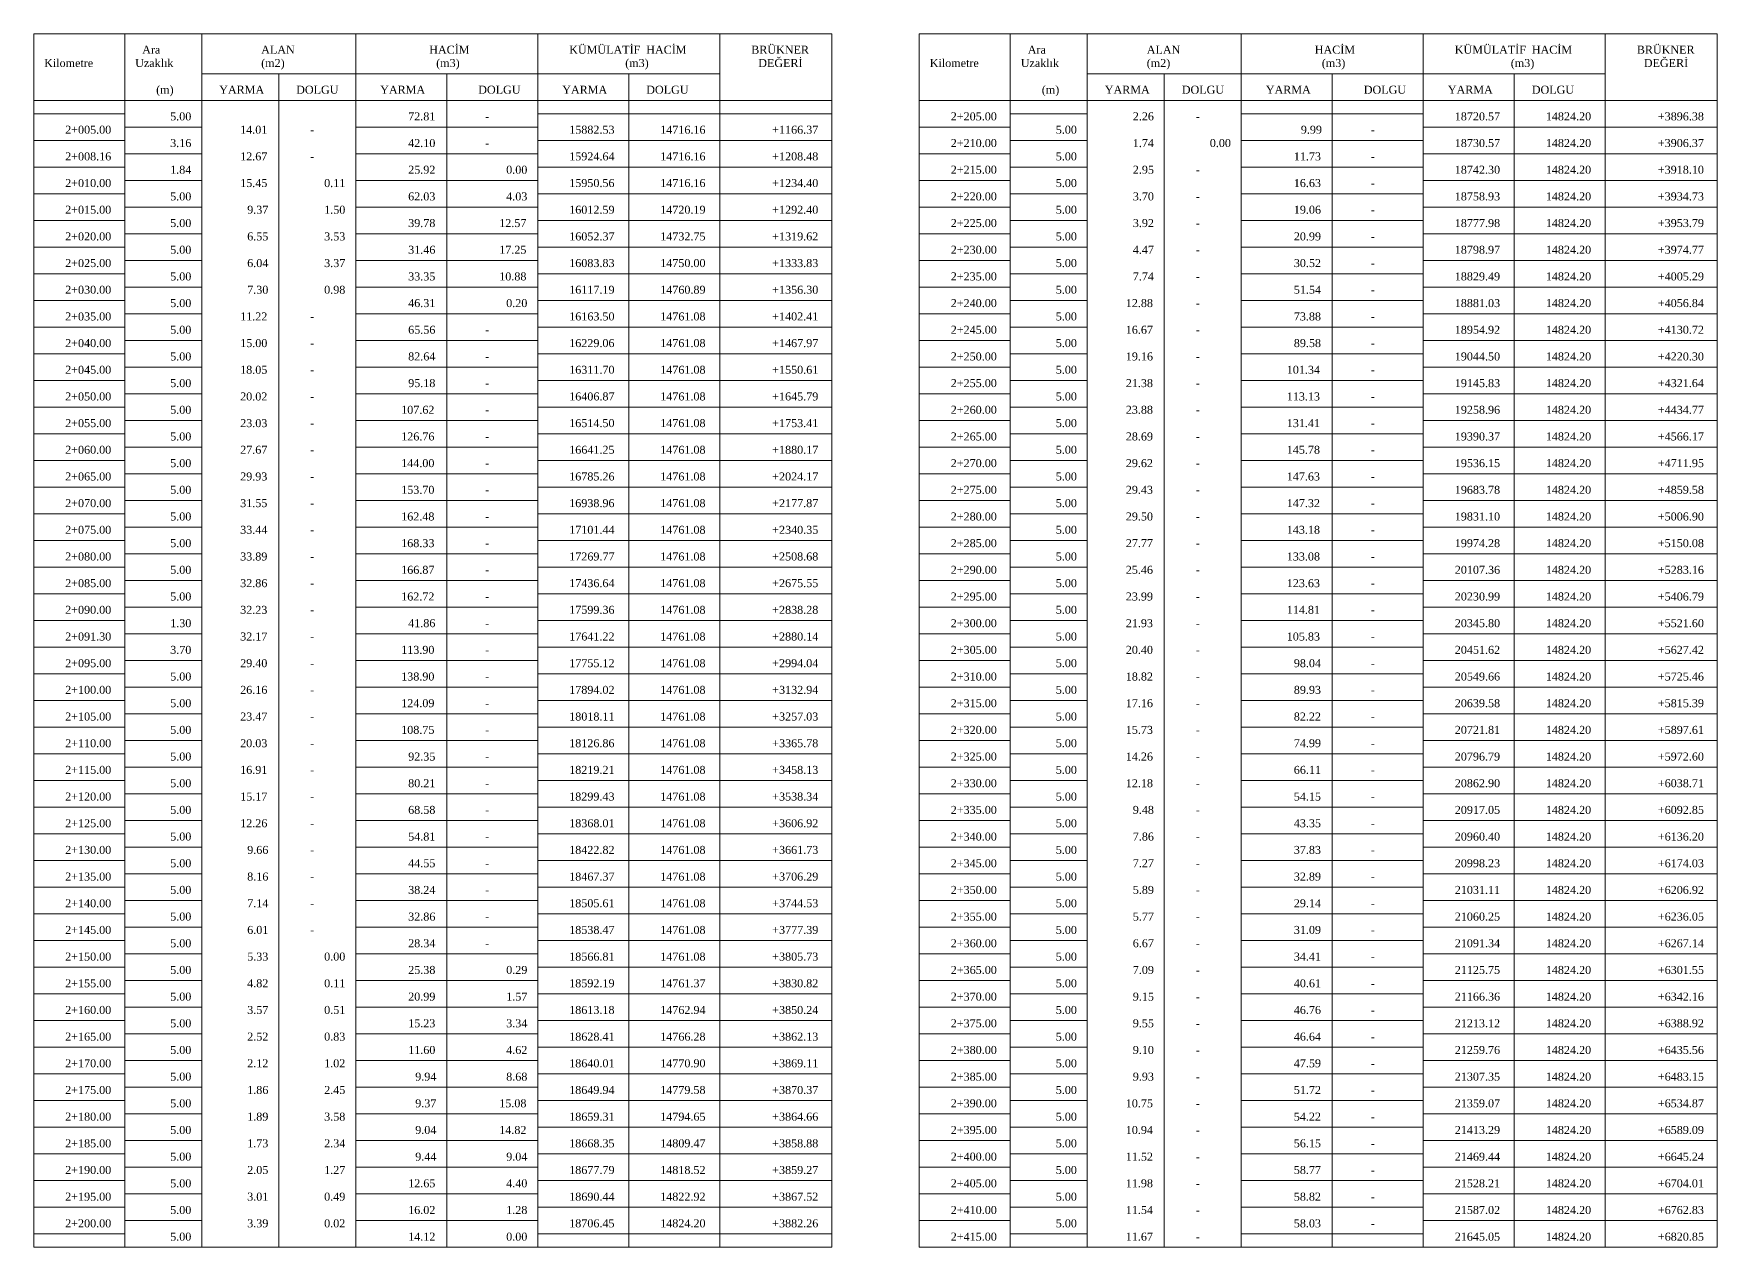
# Model space of a CAD drawing. Header units: metres. Extents: x 478603 to 489313, y 4282657 to 4289463.
# Drawn here: x 486910.7 to 487226.3, y 4288025 to 4288252.5 of the extents above; entities that cross this region are included whole.
import ezdxf

# ---------------------------------------------------------------- set-up
doc = ezdxf.new("R2010")
doc.units = ezdxf.units.M
for name, color, linetype, lineweight in [('TB_C', 96, 'Continuous', 0), ('TB_M', 18, 'Continuous', 0), ('TB_R', 1, 'Continuous', 0)]:
    doc.layers.add(name, color=color, linetype=linetype, lineweight=lineweight)
doc.styles.get("Standard").update_dxf_attribs({"font": 'times.ttf'})

msp = doc.modelspace()

# ---------------------------------------------------------------- linework, layer by layer
at = {"layer": 'TB_C'}
for p, q in [((486910.66, 4288252.51), (487060.28, 4288252.51)), ((486910.66, 4288252.51), (486910.66, 4288025.01)), ((486927.72, 4288252.51), (486927.72, 4288025.01)), ((486942.16, 4288252.51), (486942.16, 4288025.01)), ((486971.03, 4288252.51), (486971.03, 4288025.01)), ((487005.16, 4288252.51), (487005.16, 4288025.01)), ((487039.28, 4288252.51), (487039.28, 4288025.01)), ((487060.28, 4288252.51), (487060.28, 4288025.01)), ((487076.69, 4288252.51), (487226.31, 4288252.51)), ((487076.69, 4288252.51), (487076.69, 4288025.01)), ((487093.75, 4288252.51), (487093.75, 4288025.01)), ((487108.19, 4288252.51), (487108.19, 4288025.01)), ((487137.06, 4288252.51), (487137.06, 4288025.01)), ((487171.19, 4288252.51), (487171.19, 4288025.01)), ((487205.31, 4288252.51), (487205.31, 4288025.01)), ((487226.31, 4288252.51), (487226.31, 4288025.01)), ((486942.16, 4288245.01), (487039.28, 4288245.01)), ((486956.59, 4288245.01), (486956.59, 4288025.01)), ((486988.09, 4288245.01), (486988.09, 4288025.01)), ((487022.22, 4288245.01), (487022.22, 4288025.01)), ((487108.19, 4288245.01), (487205.31, 4288245.01)), ((487122.62, 4288245.01), (487122.62, 4288025.01)), ((487154.12, 4288245.01), (487154.12, 4288025.01)), ((487188.25, 4288245.01), (487188.25, 4288025.01)), ((486910.66, 4288240.01), (487060.28, 4288240.01)), ((486910.66, 4288237.51), (486927.72, 4288237.51)), ((487005.16, 4288237.51), (487060.28, 4288237.51)), ((487076.69, 4288240.01), (487226.31, 4288240.01)), ((487093.75, 4288237.51), (487108.19, 4288237.51)), ((487137.06, 4288237.51), (487171.19, 4288237.51)), ((486927.72, 4288235.01), (486942.16, 4288235.01)), ((486971.03, 4288235.01), (487005.16, 4288235.01)), ((487076.69, 4288235.01), (487093.75, 4288235.01)), ((487171.19, 4288235.01), (487226.31, 4288235.01)), ((486910.66, 4288232.51), (486927.72, 4288232.51)), ((487005.16, 4288232.51), (487060.28, 4288232.51)), ((487093.75, 4288232.51), (487108.19, 4288232.51)), ((487137.06, 4288232.51), (487171.19, 4288232.51)), ((486927.72, 4288230.01), (486942.16, 4288230.01)), ((486971.03, 4288230.01), (487005.16, 4288230.01)), ((487076.69, 4288230.01), (487093.75, 4288230.01)), ((487171.19, 4288230.01), (487226.31, 4288230.01)), ((486910.66, 4288227.51), (486927.72, 4288227.51)), ((486927.72, 4288225.01), (486942.16, 4288225.01)), ((486971.03, 4288225.01), (487005.16, 4288225.01)), ((487005.16, 4288227.51), (487060.28, 4288227.51)), ((487076.69, 4288225.01), (487093.75, 4288225.01)), ((487093.75, 4288227.51), (487108.19, 4288227.51)), ((487137.06, 4288227.51), (487171.19, 4288227.51)), ((487171.19, 4288225.01), (487226.31, 4288225.01)), ((486910.66, 4288222.51), (486927.72, 4288222.51)), ((487005.16, 4288222.51), (487060.28, 4288222.51)), ((487093.75, 4288222.51), (487108.19, 4288222.51)), ((487137.06, 4288222.51), (487171.19, 4288222.51)), ((486927.72, 4288220.01), (486942.16, 4288220.01)), ((486971.03, 4288220.01), (487005.16, 4288220.01)), ((487076.69, 4288220.01), (487093.75, 4288220.01)), ((487171.19, 4288220.01), (487226.31, 4288220.01)), ((486910.66, 4288217.51), (486927.72, 4288217.51)), ((487005.16, 4288217.51), (487060.28, 4288217.51)), ((487093.75, 4288217.51), (487108.19, 4288217.51)), ((487137.06, 4288217.51), (487171.19, 4288217.51)), ((486910.66, 4288212.51), (486927.72, 4288212.51)), ((486927.72, 4288215.01), (486942.16, 4288215.01)), ((486971.03, 4288215.01), (487005.16, 4288215.01)), ((487005.16, 4288212.51), (487060.28, 4288212.51)), ((487076.69, 4288215.01), (487093.75, 4288215.01)), ((487093.75, 4288212.51), (487108.19, 4288212.51)), ((487137.06, 4288212.51), (487171.19, 4288212.51)), ((487171.19, 4288215.01), (487226.31, 4288215.01)), ((486927.72, 4288210.01), (486942.16, 4288210.01)), ((486971.03, 4288210.01), (487005.16, 4288210.01)), ((487076.69, 4288210.01), (487093.75, 4288210.01)), ((487171.19, 4288210.01), (487226.31, 4288210.01)), ((486910.66, 4288207.51), (486927.72, 4288207.51)), ((487005.16, 4288207.51), (487060.28, 4288207.51)), ((487093.75, 4288207.51), (487108.19, 4288207.51)), ((487137.06, 4288207.51), (487171.19, 4288207.51)), ((486927.72, 4288205.01), (486942.16, 4288205.01)), ((486971.03, 4288205.01), (487005.16, 4288205.01)), ((487076.69, 4288205.01), (487093.75, 4288205.01)), ((487171.19, 4288205.01), (487226.31, 4288205.01)), ((486910.66, 4288202.51), (486927.72, 4288202.51)), ((486927.72, 4288200.01), (486942.16, 4288200.01)), ((486971.03, 4288200.01), (487005.16, 4288200.01)), ((487005.16, 4288202.51), (487060.28, 4288202.51)), ((487076.69, 4288200.01), (487093.75, 4288200.01)), ((487093.75, 4288202.51), (487108.19, 4288202.51)), ((487137.06, 4288202.51), (487171.19, 4288202.51)), ((487171.19, 4288200.01), (487226.31, 4288200.01)), ((486910.66, 4288197.51), (486927.72, 4288197.51)), ((487005.16, 4288197.51), (487060.28, 4288197.51)), ((487093.75, 4288197.51), (487108.19, 4288197.51)), ((487137.06, 4288197.51), (487171.19, 4288197.51)), ((486927.72, 4288195.01), (486942.16, 4288195.01)), ((486971.03, 4288195.01), (487005.16, 4288195.01)), ((487076.69, 4288195.01), (487093.75, 4288195.01)), ((487171.19, 4288195.01), (487226.31, 4288195.01)), ((486910.66, 4288192.51), (486927.72, 4288192.51)), ((487005.16, 4288192.51), (487060.28, 4288192.51)), ((487093.75, 4288192.51), (487108.19, 4288192.51)), ((487137.06, 4288192.51), (487171.19, 4288192.51)), ((486910.66, 4288187.51), (486927.72, 4288187.51)), ((486927.72, 4288190.01), (486942.16, 4288190.01)), ((486971.03, 4288190.01), (487005.16, 4288190.01)), ((487005.16, 4288187.51), (487060.28, 4288187.51)), ((487076.69, 4288190.01), (487093.75, 4288190.01)), ((487093.75, 4288187.51), (487108.19, 4288187.51)), ((487137.06, 4288187.51), (487171.19, 4288187.51)), ((487171.19, 4288190.01), (487226.31, 4288190.01)), ((486927.72, 4288185.01), (486942.16, 4288185.01)), ((486971.03, 4288185.01), (487005.16, 4288185.01)), ((487076.69, 4288185.01), (487093.75, 4288185.01)), ((487171.19, 4288185.01), (487226.31, 4288185.01)), ((486910.66, 4288182.51), (486927.72, 4288182.51)), ((487005.16, 4288182.51), (487060.28, 4288182.51)), ((487093.75, 4288182.51), (487108.19, 4288182.51)), ((487137.06, 4288182.51), (487171.19, 4288182.51)), ((486927.72, 4288180.01), (486942.16, 4288180.01)), ((486971.03, 4288180.01), (487005.16, 4288180.01)), ((487076.69, 4288180.01), (487093.75, 4288180.01)), ((487171.19, 4288180.01), (487226.31, 4288180.01)), ((486910.66, 4288177.51), (486927.72, 4288177.51)), ((486927.72, 4288175.01), (486942.16, 4288175.01)), ((486971.03, 4288175.01), (487005.16, 4288175.01)), ((487005.16, 4288177.51), (487060.28, 4288177.51)), ((487076.69, 4288175.01), (487093.75, 4288175.01)), ((487093.75, 4288177.51), (487108.19, 4288177.51)), ((487137.06, 4288177.51), (487171.19, 4288177.51)), ((487171.19, 4288175.01), (487226.31, 4288175.01)), ((486910.66, 4288172.51), (486927.72, 4288172.51)), ((487005.16, 4288172.51), (487060.28, 4288172.51)), ((487093.75, 4288172.51), (487108.19, 4288172.51)), ((487137.06, 4288172.51), (487171.19, 4288172.51)), ((486927.72, 4288170.01), (486942.16, 4288170.01)), ((486971.03, 4288170.01), (487005.16, 4288170.01)), ((487076.69, 4288170.01), (487093.75, 4288170.01)), ((487171.19, 4288170.01), (487226.31, 4288170.01)), ((486910.66, 4288167.51), (486927.72, 4288167.51)), ((486927.72, 4288165.01), (486942.16, 4288165.01)), ((486971.03, 4288165.01), (487005.16, 4288165.01)), ((487005.16, 4288167.51), (487060.28, 4288167.51)), ((487076.69, 4288165.01), (487093.75, 4288165.01)), ((487093.75, 4288167.51), (487108.19, 4288167.51)), ((487137.06, 4288167.51), (487171.19, 4288167.51)), ((487171.19, 4288165.01), (487226.31, 4288165.01)), ((486910.66, 4288162.51), (486927.72, 4288162.51)), ((487005.16, 4288162.51), (487060.28, 4288162.51)), ((487093.75, 4288162.51), (487108.19, 4288162.51)), ((487137.06, 4288162.51), (487171.19, 4288162.51)), ((486927.72, 4288160.01), (486942.16, 4288160.01)), ((486971.03, 4288160.01), (487005.16, 4288160.01)), ((487076.69, 4288160.01), (487093.75, 4288160.01)), ((487171.19, 4288160.01), (487226.31, 4288160.01)), ((486910.66, 4288157.51), (486927.72, 4288157.51)), ((487005.16, 4288157.51), (487060.28, 4288157.51)), ((487093.75, 4288157.51), (487108.19, 4288157.51)), ((487137.06, 4288157.51), (487171.19, 4288157.51)), ((486910.66, 4288152.51), (486927.72, 4288152.51)), ((486927.72, 4288155.01), (486942.16, 4288155.01)), ((486971.03, 4288155.01), (487005.16, 4288155.01)), ((487005.16, 4288152.51), (487060.28, 4288152.51)), ((487076.69, 4288155.01), (487093.75, 4288155.01)), ((487093.75, 4288152.51), (487108.19, 4288152.51)), ((487137.06, 4288152.51), (487171.19, 4288152.51)), ((487171.19, 4288155.01), (487226.31, 4288155.01)), ((486927.72, 4288150.01), (486942.16, 4288150.01)), ((486971.03, 4288150.01), (487005.16, 4288150.01)), ((487076.69, 4288150.01), (487093.75, 4288150.01)), ((487171.19, 4288150.01), (487226.31, 4288150.01)), ((486910.66, 4288147.51), (486927.72, 4288147.51)), ((487005.16, 4288147.51), (487060.28, 4288147.51)), ((487093.75, 4288147.51), (487108.19, 4288147.51)), ((487137.06, 4288147.51), (487171.19, 4288147.51)), ((486927.72, 4288145.01), (486942.16, 4288145.01)), ((486971.03, 4288145.01), (487005.16, 4288145.01)), ((487076.69, 4288145.01), (487093.75, 4288145.01)), ((487171.19, 4288145.01), (487226.31, 4288145.01)), ((486910.66, 4288142.51), (486927.72, 4288142.51)), ((486927.72, 4288140.01), (486942.16, 4288140.01)), ((486971.03, 4288140.01), (487005.16, 4288140.01)), ((487005.16, 4288142.51), (487060.28, 4288142.51)), ((487076.69, 4288140.01), (487093.75, 4288140.01)), ((487093.75, 4288142.51), (487108.19, 4288142.51)), ((487137.06, 4288142.51), (487171.19, 4288142.51)), ((487171.19, 4288140.01), (487226.31, 4288140.01)), ((486910.66, 4288137.51), (486927.72, 4288137.51)), ((487005.16, 4288137.51), (487060.28, 4288137.51)), ((487093.75, 4288137.51), (487108.19, 4288137.51)), ((487137.06, 4288137.51), (487171.19, 4288137.51)), ((486927.72, 4288135.01), (486942.16, 4288135.01)), ((486971.03, 4288135.01), (487005.16, 4288135.01)), ((487076.69, 4288135.01), (487093.75, 4288135.01)), ((487171.19, 4288135.01), (487226.31, 4288135.01)), ((486910.66, 4288132.51), (486927.72, 4288132.51)), ((487005.16, 4288132.51), (487060.28, 4288132.51)), ((487093.75, 4288132.51), (487108.19, 4288132.51)), ((487137.06, 4288132.51), (487171.19, 4288132.51)), ((486910.66, 4288127.51), (486927.72, 4288127.51)), ((486927.72, 4288130.01), (486942.16, 4288130.01)), ((486971.03, 4288130.01), (487005.16, 4288130.01)), ((487005.16, 4288127.51), (487060.28, 4288127.51)), ((487076.69, 4288130.01), (487093.75, 4288130.01)), ((487093.75, 4288127.51), (487108.19, 4288127.51)), ((487137.06, 4288127.51), (487171.19, 4288127.51)), ((487171.19, 4288130.01), (487226.31, 4288130.01)), ((486927.72, 4288125.01), (486942.16, 4288125.01)), ((486971.03, 4288125.01), (487005.16, 4288125.01)), ((487076.69, 4288125.01), (487093.75, 4288125.01)), ((487171.19, 4288125.01), (487226.31, 4288125.01)), ((486910.66, 4288122.51), (486927.72, 4288122.51)), ((487005.16, 4288122.51), (487060.28, 4288122.51)), ((487093.75, 4288122.51), (487108.19, 4288122.51)), ((487137.06, 4288122.51), (487171.19, 4288122.51)), ((486927.72, 4288120.01), (486942.16, 4288120.01)), ((486971.03, 4288120.01), (487005.16, 4288120.01)), ((487076.69, 4288120.01), (487093.75, 4288120.01)), ((487171.19, 4288120.01), (487226.31, 4288120.01)), ((486910.66, 4288117.51), (486927.72, 4288117.51)), ((486927.72, 4288115.01), (486942.16, 4288115.01)), ((486971.03, 4288115.01), (487005.16, 4288115.01)), ((487005.16, 4288117.51), (487060.28, 4288117.51)), ((487076.69, 4288115.01), (487093.75, 4288115.01)), ((487093.75, 4288117.51), (487108.19, 4288117.51)), ((487137.06, 4288117.51), (487171.19, 4288117.51)), ((487171.19, 4288115.01), (487226.31, 4288115.01)), ((486910.66, 4288112.51), (486927.72, 4288112.51)), ((487005.16, 4288112.51), (487060.28, 4288112.51)), ((487093.75, 4288112.51), (487108.19, 4288112.51)), ((487137.06, 4288112.51), (487171.19, 4288112.51)), ((486927.72, 4288110.01), (486942.16, 4288110.01)), ((486971.03, 4288110.01), (487005.16, 4288110.01)), ((487076.69, 4288110.01), (487093.75, 4288110.01)), ((487171.19, 4288110.01), (487226.31, 4288110.01)), ((486910.66, 4288107.51), (486927.72, 4288107.51)), ((486927.72, 4288105.01), (486942.16, 4288105.01)), ((486971.03, 4288105.01), (487005.16, 4288105.01)), ((487005.16, 4288107.51), (487060.28, 4288107.51)), ((487076.69, 4288105.01), (487093.75, 4288105.01)), ((487093.75, 4288107.51), (487108.19, 4288107.51)), ((487137.06, 4288107.51), (487171.19, 4288107.51)), ((487171.19, 4288105.01), (487226.31, 4288105.01)), ((486910.66, 4288102.51), (486927.72, 4288102.51)), ((487005.16, 4288102.51), (487060.28, 4288102.51)), ((487093.75, 4288102.51), (487108.19, 4288102.51)), ((487137.06, 4288102.51), (487171.19, 4288102.51)), ((486927.72, 4288100.01), (486942.16, 4288100.01)), ((486971.03, 4288100.01), (487005.16, 4288100.01)), ((487076.69, 4288100.01), (487093.75, 4288100.01)), ((487171.19, 4288100.01), (487226.31, 4288100.01)), ((486910.66, 4288097.51), (486927.72, 4288097.51)), ((487005.16, 4288097.51), (487060.28, 4288097.51)), ((487093.75, 4288097.51), (487108.19, 4288097.51)), ((487137.06, 4288097.51), (487171.19, 4288097.51)), ((486910.66, 4288092.51), (486927.72, 4288092.51)), ((486927.72, 4288095.01), (486942.16, 4288095.01)), ((486971.03, 4288095.01), (487005.16, 4288095.01)), ((487005.16, 4288092.51), (487060.28, 4288092.51)), ((487076.69, 4288095.01), (487093.75, 4288095.01)), ((487093.75, 4288092.51), (487108.19, 4288092.51)), ((487137.06, 4288092.51), (487171.19, 4288092.51)), ((487171.19, 4288095.01), (487226.31, 4288095.01)), ((486927.72, 4288090.01), (486942.16, 4288090.01)), ((486971.03, 4288090.01), (487005.16, 4288090.01)), ((487076.69, 4288090.01), (487093.75, 4288090.01)), ((487171.19, 4288090.01), (487226.31, 4288090.01)), ((486910.66, 4288087.51), (486927.72, 4288087.51)), ((487005.16, 4288087.51), (487060.28, 4288087.51)), ((487093.75, 4288087.51), (487108.19, 4288087.51)), ((487137.06, 4288087.51), (487171.19, 4288087.51)), ((486927.72, 4288085.01), (486942.16, 4288085.01)), ((486971.03, 4288085.01), (487005.16, 4288085.01)), ((487076.69, 4288085.01), (487093.75, 4288085.01)), ((487171.19, 4288085.01), (487226.31, 4288085.01)), ((486910.66, 4288082.51), (486927.72, 4288082.51)), ((486927.72, 4288080.01), (486942.16, 4288080.01)), ((486971.03, 4288080.01), (487005.16, 4288080.01)), ((487005.16, 4288082.51), (487060.28, 4288082.51)), ((487076.69, 4288080.01), (487093.75, 4288080.01)), ((487093.75, 4288082.51), (487108.19, 4288082.51)), ((487137.06, 4288082.51), (487171.19, 4288082.51)), ((487171.19, 4288080.01), (487226.31, 4288080.01)), ((486910.66, 4288077.51), (486927.72, 4288077.51)), ((487005.16, 4288077.51), (487060.28, 4288077.51)), ((487093.75, 4288077.51), (487108.19, 4288077.51)), ((487137.06, 4288077.51), (487171.19, 4288077.51)), ((486927.72, 4288075.01), (486942.16, 4288075.01)), ((486971.03, 4288075.01), (487005.16, 4288075.01)), ((487076.69, 4288075.01), (487093.75, 4288075.01)), ((487171.19, 4288075.01), (487226.31, 4288075.01)), ((486910.66, 4288072.51), (486927.72, 4288072.51)), ((487005.16, 4288072.51), (487060.28, 4288072.51)), ((487093.75, 4288072.51), (487108.19, 4288072.51)), ((487137.06, 4288072.51), (487171.19, 4288072.51)), ((486910.66, 4288067.51), (486927.72, 4288067.51)), ((486927.72, 4288070.01), (486942.16, 4288070.01)), ((486971.03, 4288070.01), (487005.16, 4288070.01)), ((487005.16, 4288067.51), (487060.28, 4288067.51)), ((487076.69, 4288070.01), (487093.75, 4288070.01)), ((487093.75, 4288067.51), (487108.19, 4288067.51)), ((487137.06, 4288067.51), (487171.19, 4288067.51)), ((487171.19, 4288070.01), (487226.31, 4288070.01)), ((486927.72, 4288065.01), (486942.16, 4288065.01)), ((486971.03, 4288065.01), (487005.16, 4288065.01)), ((487076.69, 4288065.01), (487093.75, 4288065.01)), ((487171.19, 4288065.01), (487226.31, 4288065.01)), ((486910.66, 4288062.51), (486927.72, 4288062.51)), ((487005.16, 4288062.51), (487060.28, 4288062.51)), ((487093.75, 4288062.51), (487108.19, 4288062.51)), ((487137.06, 4288062.51), (487171.19, 4288062.51)), ((486927.72, 4288060.01), (486942.16, 4288060.01)), ((486971.03, 4288060.01), (487005.16, 4288060.01)), ((487076.69, 4288060.01), (487093.75, 4288060.01)), ((487171.19, 4288060.01), (487226.31, 4288060.01)), ((486910.66, 4288057.51), (486927.72, 4288057.51)), ((486927.72, 4288055.01), (486942.16, 4288055.01)), ((486971.03, 4288055.01), (487005.16, 4288055.01)), ((487005.16, 4288057.51), (487060.28, 4288057.51)), ((487076.69, 4288055.01), (487093.75, 4288055.01)), ((487093.75, 4288057.51), (487108.19, 4288057.51)), ((487137.06, 4288057.51), (487171.19, 4288057.51)), ((487171.19, 4288055.01), (487226.31, 4288055.01)), ((486910.66, 4288052.51), (486927.72, 4288052.51)), ((487005.16, 4288052.51), (487060.28, 4288052.51)), ((487093.75, 4288052.51), (487108.19, 4288052.51)), ((487137.06, 4288052.51), (487171.19, 4288052.51)), ((486927.72, 4288050.01), (486942.16, 4288050.01)), ((486971.03, 4288050.01), (487005.16, 4288050.01)), ((487076.69, 4288050.01), (487093.75, 4288050.01)), ((487171.19, 4288050.01), (487226.31, 4288050.01)), ((486910.66, 4288047.51), (486927.72, 4288047.51)), ((486927.72, 4288045.01), (486942.16, 4288045.01)), ((486971.03, 4288045.01), (487005.16, 4288045.01)), ((487005.16, 4288047.51), (487060.28, 4288047.51)), ((487076.69, 4288045.01), (487093.75, 4288045.01)), ((487093.75, 4288047.51), (487108.19, 4288047.51)), ((487137.06, 4288047.51), (487171.19, 4288047.51)), ((487171.19, 4288045.01), (487226.31, 4288045.01)), ((486910.66, 4288042.51), (486927.72, 4288042.51)), ((487005.16, 4288042.51), (487060.28, 4288042.51)), ((487093.75, 4288042.51), (487108.19, 4288042.51)), ((487137.06, 4288042.51), (487171.19, 4288042.51)), ((486927.72, 4288040.01), (486942.16, 4288040.01)), ((486971.03, 4288040.01), (487005.16, 4288040.01)), ((487076.69, 4288040.01), (487093.75, 4288040.01)), ((487171.19, 4288040.01), (487226.31, 4288040.01)), ((486910.66, 4288037.51), (486927.72, 4288037.51)), ((487005.16, 4288037.51), (487060.28, 4288037.51)), ((487093.75, 4288037.51), (487108.19, 4288037.51)), ((487137.06, 4288037.51), (487171.19, 4288037.51)), ((486910.66, 4288032.51), (486927.72, 4288032.51)), ((486927.72, 4288035.01), (486942.16, 4288035.01)), ((486971.03, 4288035.01), (487005.16, 4288035.01)), ((487005.16, 4288032.51), (487060.28, 4288032.51)), ((487076.69, 4288035.01), (487093.75, 4288035.01)), ((487093.75, 4288032.51), (487108.19, 4288032.51)), ((487137.06, 4288032.51), (487171.19, 4288032.51)), ((487171.19, 4288035.01), (487226.31, 4288035.01)), ((486927.72, 4288030.01), (486942.16, 4288030.01)), ((486971.03, 4288030.01), (487005.16, 4288030.01)), ((487076.69, 4288030.01), (487093.75, 4288030.01)), ((487171.19, 4288030.01), (487226.31, 4288030.01)), ((486910.66, 4288027.51), (486927.72, 4288027.51)), ((487005.16, 4288027.51), (487060.28, 4288027.51)), ((487093.75, 4288027.51), (487108.19, 4288027.51)), ((487137.06, 4288027.51), (487171.19, 4288027.51)), ((486910.66, 4288025.01), (487060.28, 4288025.01)), ((487076.69, 4288025.01), (487226.31, 4288025.01))]:
    msp.add_line(p, q, dxfattribs=at)

# ---------------------------------------------------------------- texts
at = {"layer": 'TB_M'}
for s, p in [('Ara', (486931, 4288248.76)), ('ALAN', (486953.31, 4288248.76)), ('HACİM', (486984.81, 4288248.76)), ('KÜMÜLATİF', (487011.06, 4288248.76)), ('HACİM', (487025.5, 4288248.76)), ('BRÜKNER', (487045.19, 4288248.76)), ('Ara', (487097.03, 4288248.76)), ('ALAN', (487119.34, 4288248.76)), ('HACİM', (487150.84, 4288248.76)), ('KÜMÜLATİF', (487177.09, 4288248.76)), ('HACİM', (487191.53, 4288248.76)), ('BRÜKNER', (487211.22, 4288248.76)), ('Kilometre', (486912.62, 4288246.26)), ('Uzaklık', (486929.69, 4288246.26)), ('(m2)', (486953.31, 4288246.26)), ('(m3)', (486986.12, 4288246.26)), ('(m3)', (487021.56, 4288246.26)), ('DEĞERİ', (487046.5, 4288246.26)), ('Kilometre', (487078.66, 4288246.26)), ('Uzaklık', (487095.72, 4288246.26)), ('(m2)', (487119.34, 4288246.26)), ('(m3)', (487152.16, 4288246.26)), ('(m3)', (487187.59, 4288246.26)), ('DEĞERİ', (487212.53, 4288246.26)), ('(m)', (486933.62, 4288241.26)), ('YARMA', (486945.44, 4288241.26)), ('DOLGU', (486959.87, 4288241.26)), ('YARMA', (486975.62, 4288241.26)), ('DOLGU', (486994, 4288241.26)), ('YARMA', (487009.75, 4288241.26)), ('DOLGU', (487025.5, 4288241.26)), ('(m)', (487099.66, 4288241.26)), ('YARMA', (487111.47, 4288241.26)), ('DOLGU', (487125.91, 4288241.26)), ('YARMA', (487141.66, 4288241.26)), ('DOLGU', (487160.03, 4288241.26)), ('YARMA', (487175.78, 4288241.26)), ('DOLGU', (487191.53, 4288241.26)), ('2+205.00', (487082.59, 4288236.26)), ('2+005.00', (486916.56, 4288233.76)), ('-', (486962.5, 4288233.76)), ('-', (486995.31, 4288236.26)), ('-', (487128.53, 4288236.26)), ('-', (487161.34, 4288233.76)), ('-', (486995.31, 4288231.26)), ('2+210.00', (487082.59, 4288231.26)), ('2+008.16', (486916.56, 4288228.76)), ('-', (486962.5, 4288228.76)), ('-', (487161.34, 4288228.76)), ('2+010.00', (486916.56, 4288223.76)), ('2+215.00', (487082.59, 4288226.26)), ('-', (487128.53, 4288226.26)), ('2+220.00', (487082.59, 4288221.26)), ('-', (487128.53, 4288221.26)), ('-', (487161.34, 4288223.76)), ('2+015.00', (486916.56, 4288218.76)), ('-', (487161.34, 4288218.76)), ('2+225.00', (487082.59, 4288216.26)), ('-', (487128.53, 4288216.26)), ('2+020.00', (486916.56, 4288213.76)), ('2+230.00', (487082.59, 4288211.26)), ('-', (487161.34, 4288213.76)), ('2+025.00', (486916.56, 4288208.76)), ('-', (487128.53, 4288211.26)), ('-', (487161.34, 4288208.76)), ('2+235.00', (487082.59, 4288206.26)), ('-', (487128.53, 4288206.26)), ('2+030.00', (486916.56, 4288203.76)), ('2+240.00', (487082.59, 4288201.26)), ('-', (487161.34, 4288203.76)), ('2+035.00', (486916.56, 4288198.76)), ('-', (487128.53, 4288201.26)), ('-', (486962.5, 4288198.76)), ('-', (486995.31, 4288196.26)), ('2+245.00', (487082.59, 4288196.26)), ('-', (487128.53, 4288196.26)), ('-', (487161.34, 4288198.76)), ('2+040.00', (486916.56, 4288193.76)), ('-', (486962.5, 4288193.76)), ('-', (487161.34, 4288193.76)), ('2+045.00', (486916.56, 4288188.76)), ('-', (486995.31, 4288191.26)), ('2+250.00', (487082.59, 4288191.26)), ('-', (487128.53, 4288191.26)), ('-', (486962.5, 4288188.76)), ('2+255.00', (487082.59, 4288186.26)), ('-', (487161.34, 4288188.76)), ('2+050.00', (486916.56, 4288183.76)), ('-', (486962.5, 4288183.76)), ('-', (486995.31, 4288186.26)), ('-', (487128.53, 4288186.26)), ('-', (487161.34, 4288183.76)), ('-', (486995.31, 4288181.26)), ('2+260.00', (487082.59, 4288181.26)), ('-', (487128.53, 4288181.26)), ('2+055.00', (486916.56, 4288178.76)), ('-', (486962.5, 4288178.76)), ('2+265.00', (487082.59, 4288176.26)), ('-', (487161.34, 4288178.76)), ('2+060.00', (486916.56, 4288173.76)), ('-', (486962.5, 4288173.76)), ('-', (486995.31, 4288176.26)), ('-', (487128.53, 4288176.26)), ('-', (487161.34, 4288173.76)), ('-', (486995.31, 4288171.26)), ('2+270.00', (487082.59, 4288171.26)), ('-', (487128.53, 4288171.26)), ('2+065.00', (486916.56, 4288168.76)), ('-', (486962.5, 4288168.76)), ('-', (487161.34, 4288168.76)), ('2+070.00', (486916.56, 4288163.76)), ('-', (486995.31, 4288166.26)), ('2+275.00', (487082.59, 4288166.26)), ('-', (487128.53, 4288166.26)), ('-', (486962.5, 4288163.76)), ('-', (486995.31, 4288161.26)), ('2+280.00', (487082.59, 4288161.26)), ('-', (487128.53, 4288161.26)), ('-', (487161.34, 4288163.76)), ('2+075.00', (486916.56, 4288158.76)), ('-', (486962.5, 4288158.76)), ('-', (487161.34, 4288158.76)), ('-', (486995.31, 4288156.26)), ('2+285.00', (487082.59, 4288156.26)), ('-', (487128.53, 4288156.26)), ('2+080.00', (486916.56, 4288153.76)), ('-', (486962.5, 4288153.76)), ('2+290.00', (487082.59, 4288151.26)), ('-', (487161.34, 4288153.76)), ('2+085.00', (486916.56, 4288148.76)), ('-', (486962.5, 4288148.76)), ('-', (486995.31, 4288151.26)), ('-', (487128.53, 4288151.26)), ('-', (487161.34, 4288148.76)), ('-', (486995.31, 4288146.26)), ('2+295.00', (487082.59, 4288146.26)), ('-', (487128.53, 4288146.26)), ('2+090.00', (486916.56, 4288143.76)), ('-', (486962.5, 4288143.76)), ('-', (487161.34, 4288143.76)), ('2+091.30', (486916.56, 4288138.76)), ('-', (486995.31, 4288141.26)), ('2+300.00', (487082.59, 4288141.26)), ('-', (487128.53, 4288141.26)), ('-', (486962.5, 4288138.76)), ('-', (486995.31, 4288136.26)), ('2+305.00', (487082.59, 4288136.26)), ('-', (487128.53, 4288136.26)), ('-', (487161.34, 4288138.76)), ('2+095.00', (486916.56, 4288133.76)), ('-', (486962.5, 4288133.76)), ('-', (487161.34, 4288133.76)), ('2+100.00', (486916.56, 4288128.76)), ('-', (486995.31, 4288131.26)), ('2+310.00', (487082.59, 4288131.26)), ('-', (487128.53, 4288131.26)), ('-', (486962.5, 4288128.76)), ('2+315.00', (487082.59, 4288126.26)), ('-', (487161.34, 4288128.76)), ('2+105.00', (486916.56, 4288123.76)), ('-', (486962.5, 4288123.76)), ('-', (486995.31, 4288126.26)), ('-', (487128.53, 4288126.26)), ('-', (487161.34, 4288123.76)), ('-', (486995.31, 4288121.26)), ('2+320.00', (487082.59, 4288121.26)), ('-', (487128.53, 4288121.26)), ('2+110.00', (486916.56, 4288118.76)), ('-', (486962.5, 4288118.76)), ('2+325.00', (487082.59, 4288116.26)), ('-', (487161.34, 4288118.76)), ('2+115.00', (486916.56, 4288113.76)), ('-', (486995.31, 4288116.26)), ('-', (487128.53, 4288116.26)), ('-', (486962.5, 4288113.76)), ('-', (486995.31, 4288111.26)), ('2+330.00', (487082.59, 4288111.26)), ('-', (487128.53, 4288111.26)), ('-', (487161.34, 4288113.76)), ('2+120.00', (486916.56, 4288108.76)), ('-', (486962.5, 4288108.76)), ('-', (487161.34, 4288108.76)), ('2+125.00', (486916.56, 4288103.76)), ('-', (486995.31, 4288106.26)), ('2+335.00', (487082.59, 4288106.26)), ('-', (487128.53, 4288106.26)), ('-', (486962.5, 4288103.76)), ('-', (486995.31, 4288101.26)), ('2+340.00', (487082.59, 4288101.26)), ('-', (487128.53, 4288101.26)), ('-', (487161.34, 4288103.76)), ('2+130.00', (486916.56, 4288098.76)), ('-', (486962.5, 4288098.76)), ('-', (487161.34, 4288098.76)), ('-', (486995.31, 4288096.26)), ('2+345.00', (487082.59, 4288096.26)), ('-', (487128.53, 4288096.26)), ('2+135.00', (486916.56, 4288093.76)), ('-', (486962.5, 4288093.76)), ('2+350.00', (487082.59, 4288091.26)), ('-', (487161.34, 4288093.76)), ('2+140.00', (486916.56, 4288088.76)), ('-', (486962.5, 4288088.76)), ('-', (486995.31, 4288091.26)), ('-', (487128.53, 4288091.26)), ('-', (487161.34, 4288088.76)), ('-', (486995.31, 4288086.26)), ('2+355.00', (487082.59, 4288086.26)), ('-', (487128.53, 4288086.26)), ('2+145.00', (486916.56, 4288083.76)), ('-', (486962.5, 4288083.76)), ('-', (487161.34, 4288083.76)), ('2+150.00', (486916.56, 4288078.76)), ('-', (486995.31, 4288081.26)), ('2+360.00', (487082.59, 4288081.26)), ('-', (487128.53, 4288081.26)), ('2+365.00', (487082.59, 4288076.26)), ('-', (487128.53, 4288076.26)), ('-', (487161.34, 4288078.76)), ('2+155.00', (486916.56, 4288073.76)), ('-', (487161.34, 4288073.76)), ('2+160.00', (486916.56, 4288068.76)), ('2+370.00', (487082.59, 4288071.26)), ('-', (487128.53, 4288071.26)), ('2+375.00', (487082.59, 4288066.26)), ('-', (487161.34, 4288068.76)), ('2+165.00', (486916.56, 4288063.76)), ('-', (487128.53, 4288066.26)), ('-', (487161.34, 4288063.76)), ('2+380.00', (487082.59, 4288061.26)), ('-', (487128.53, 4288061.26)), ('2+170.00', (486916.56, 4288058.76)), ('2+385.00', (487082.59, 4288056.26)), ('-', (487161.34, 4288058.76)), ('2+175.00', (486916.56, 4288053.76)), ('-', (487128.53, 4288056.26)), ('2+390.00', (487082.59, 4288051.26)), ('-', (487128.53, 4288051.26)), ('-', (487161.34, 4288053.76)), ('2+180.00', (486916.56, 4288048.76)), ('-', (487161.34, 4288048.76)), ('2+185.00', (486916.56, 4288043.76)), ('2+395.00', (487082.59, 4288046.26)), ('-', (487128.53, 4288046.26)), ('2+400.00', (487082.59, 4288041.26)), ('-', (487128.53, 4288041.26)), ('-', (487161.34, 4288043.76)), ('2+190.00', (486916.56, 4288038.76)), ('-', (487161.34, 4288038.76)), ('2+405.00', (487082.59, 4288036.26)), ('-', (487128.53, 4288036.26)), ('2+195.00', (486916.56, 4288033.76)), ('2+410.00', (487082.59, 4288031.26)), ('-', (487161.34, 4288033.76)), ('2+200.00', (486916.56, 4288028.76)), ('-', (487128.53, 4288031.26)), ('-', (487161.34, 4288028.76)), ('2+415.00', (487082.59, 4288026.26)), ('-', (487128.53, 4288026.26))]:
    msp.add_text(s, height=1.5, dxfattribs=at).set_placement(p)
at = {"layer": 'TB_R'}
for s, p in [('5.00', (486936.25, 4288236.26)), ('72.81', (486980.87, 4288236.26)), ('2.26', (487116.72, 4288236.26)), ('18720.57', (487177.09, 4288236.26)), ('14824.20', (487194.16, 4288236.26)), ('+3896.38', (487215.16, 4288236.26)), ('14.01', (486949.37, 4288233.76)), ('15882.53', (487011.06, 4288233.76)), ('14716.16', (487028.12, 4288233.76)), ('+1166.37', (487049.12, 4288233.76)), ('5.00', (487102.28, 4288233.76)), ('9.99', (487148.22, 4288233.76)), ('3.16', (486936.25, 4288231.26)), ('42.10', (486980.87, 4288231.26)), ('1.74', (487116.72, 4288231.26)), ('0.00', (487131.16, 4288231.26)), ('18730.57', (487177.09, 4288231.26)), ('14824.20', (487194.16, 4288231.26)), ('+3906.37', (487215.16, 4288231.26)), ('12.67', (486949.37, 4288228.76)), ('15924.64', (487011.06, 4288228.76)), ('14716.16', (487028.12, 4288228.76)), ('+1208.48', (487049.12, 4288228.76)), ('5.00', (487102.28, 4288228.76)), ('11.73', (487146.91, 4288228.76)), ('1.84', (486936.25, 4288226.26)), ('15.45', (486949.37, 4288223.76)), ('0.11', (486965.12, 4288223.76)), ('25.92', (486980.87, 4288226.26)), ('0.00', (486999.25, 4288226.26)), ('15950.56', (487011.06, 4288223.76)), ('14716.16', (487028.12, 4288223.76)), ('+1234.40', (487049.12, 4288223.76)), ('5.00', (487102.28, 4288223.76)), ('2.95', (487116.72, 4288226.26)), ('16.63', (487146.91, 4288223.76)), ('18742.30', (487177.09, 4288226.26)), ('14824.20', (487194.16, 4288226.26)), ('+3918.10', (487215.16, 4288226.26)), ('5.00', (486936.25, 4288221.26)), ('62.03', (486980.87, 4288221.26)), ('4.03', (486999.25, 4288221.26)), ('3.70', (487116.72, 4288221.26)), ('18758.93', (487177.09, 4288221.26)), ('14824.20', (487194.16, 4288221.26)), ('+3934.73', (487215.16, 4288221.26)), ('9.37', (486950.69, 4288218.76)), ('1.50', (486965.12, 4288218.76)), ('16012.59', (487011.06, 4288218.76)), ('14720.19', (487028.12, 4288218.76)), ('+1292.40', (487049.12, 4288218.76)), ('5.00', (487102.28, 4288218.76)), ('19.06', (487146.91, 4288218.76)), ('5.00', (486936.25, 4288216.26)), ('39.78', (486980.87, 4288216.26)), ('12.57', (486997.94, 4288216.26)), ('3.92', (487116.72, 4288216.26)), ('18777.98', (487177.09, 4288216.26)), ('14824.20', (487194.16, 4288216.26)), ('+3953.79', (487215.16, 4288216.26)), ('5.00', (486936.25, 4288211.26)), ('6.55', (486950.69, 4288213.76)), ('3.53', (486965.12, 4288213.76)), ('31.46', (486980.87, 4288211.26)), ('17.25', (486997.94, 4288211.26)), ('16052.37', (487011.06, 4288213.76)), ('14732.75', (487028.12, 4288213.76)), ('+1319.62', (487049.12, 4288213.76)), ('5.00', (487102.28, 4288213.76)), ('4.47', (487116.72, 4288211.26)), ('20.99', (487146.91, 4288213.76)), ('18798.97', (487177.09, 4288211.26)), ('14824.20', (487194.16, 4288211.26)), ('+3974.77', (487215.16, 4288211.26)), ('6.04', (486950.69, 4288208.76)), ('3.37', (486965.12, 4288208.76)), ('16083.83', (487011.06, 4288208.76)), ('14750.00', (487028.12, 4288208.76)), ('+1333.83', (487049.12, 4288208.76)), ('5.00', (487102.28, 4288208.76)), ('30.52', (487146.91, 4288208.76)), ('5.00', (486936.25, 4288206.26)), ('33.35', (486980.87, 4288206.26)), ('10.88', (486997.94, 4288206.26)), ('7.74', (487116.72, 4288206.26)), ('18829.49', (487177.09, 4288206.26)), ('14824.20', (487194.16, 4288206.26)), ('+4005.29', (487215.16, 4288206.26)), ('5.00', (486936.25, 4288201.26)), ('7.30', (486950.69, 4288203.76)), ('0.98', (486965.12, 4288203.76)), ('0.20', (486999.25, 4288201.26)), ('16117.19', (487011.06, 4288203.76)), ('14760.89', (487028.12, 4288203.76)), ('+1356.30', (487049.12, 4288203.76)), ('5.00', (487102.28, 4288203.76)), ('12.88', (487115.41, 4288201.26)), ('51.54', (487146.91, 4288203.76)), ('18881.03', (487177.09, 4288201.26)), ('14824.20', (487194.16, 4288201.26)), ('+4056.84', (487215.16, 4288201.26)), ('11.22', (486949.37, 4288198.76)), ('46.31', (486980.87, 4288201.26)), ('16163.50', (487011.06, 4288198.76)), ('14761.08', (487028.12, 4288198.76)), ('+1402.41', (487049.12, 4288198.76)), ('5.00', (487102.28, 4288198.76)), ('73.88', (487146.91, 4288198.76)), ('5.00', (486936.25, 4288196.26)), ('65.56', (486980.87, 4288196.26)), ('16.67', (487115.41, 4288196.26)), ('18954.92', (487177.09, 4288196.26)), ('14824.20', (487194.16, 4288196.26)), ('+4130.72', (487215.16, 4288196.26)), ('15.00', (486949.37, 4288193.76)), ('16229.06', (487011.06, 4288193.76)), ('14761.08', (487028.12, 4288193.76)), ('+1467.97', (487049.12, 4288193.76)), ('5.00', (487102.28, 4288193.76)), ('89.58', (487146.91, 4288193.76)), ('5.00', (486936.25, 4288191.26)), ('18.05', (486949.37, 4288188.76)), ('82.64', (486980.87, 4288191.26)), ('16311.70', (487011.06, 4288188.76)), ('14761.08', (487028.12, 4288188.76)), ('+1550.61', (487049.12, 4288188.76)), ('5.00', (487102.28, 4288188.76)), ('19.16', (487115.41, 4288191.26)), ('101.34', (487145.59, 4288188.76)), ('19044.50', (487177.09, 4288191.26)), ('14824.20', (487194.16, 4288191.26)), ('+4220.30', (487215.16, 4288191.26)), ('5.00', (486936.25, 4288186.26)), ('95.18', (486980.87, 4288186.26)), ('21.38', (487115.41, 4288186.26)), ('19145.83', (487177.09, 4288186.26)), ('14824.20', (487194.16, 4288186.26)), ('+4321.64', (487215.16, 4288186.26)), ('20.02', (486949.37, 4288183.76)), ('16406.87', (487011.06, 4288183.76)), ('14761.08', (487028.12, 4288183.76)), ('+1645.79', (487049.12, 4288183.76)), ('5.00', (487102.28, 4288183.76)), ('113.13', (487145.59, 4288183.76)), ('5.00', (486936.25, 4288181.26)), ('107.62', (486979.56, 4288181.26)), ('23.88', (487115.41, 4288181.26)), ('19258.96', (487177.09, 4288181.26)), ('14824.20', (487194.16, 4288181.26)), ('+4434.77', (487215.16, 4288181.26)), ('5.00', (486936.25, 4288176.26)), ('23.03', (486949.37, 4288178.76)), ('126.76', (486979.56, 4288176.26)), ('16514.50', (487011.06, 4288178.76)), ('14761.08', (487028.12, 4288178.76)), ('+1753.41', (487049.12, 4288178.76)), ('5.00', (487102.28, 4288178.76)), ('28.69', (487115.41, 4288176.26)), ('131.41', (487145.59, 4288178.76)), ('19390.37', (487177.09, 4288176.26)), ('14824.20', (487194.16, 4288176.26)), ('+4566.17', (487215.16, 4288176.26)), ('27.67', (486949.37, 4288173.76)), ('16641.25', (487011.06, 4288173.76)), ('14761.08', (487028.12, 4288173.76)), ('+1880.17', (487049.12, 4288173.76)), ('5.00', (487102.28, 4288173.76)), ('145.78', (487145.59, 4288173.76)), ('5.00', (486936.25, 4288171.26)), ('144.00', (486979.56, 4288171.26)), ('29.62', (487115.41, 4288171.26)), ('19536.15', (487177.09, 4288171.26)), ('14824.20', (487194.16, 4288171.26)), ('+4711.95', (487215.16, 4288171.26)), ('29.93', (486949.37, 4288168.76)), ('16785.26', (487011.06, 4288168.76)), ('14761.08', (487028.12, 4288168.76)), ('+2024.17', (487049.12, 4288168.76)), ('5.00', (487102.28, 4288168.76)), ('147.63', (487145.59, 4288168.76)), ('5.00', (486936.25, 4288166.26)), ('31.55', (486949.37, 4288163.76)), ('153.70', (486979.56, 4288166.26)), ('16938.96', (487011.06, 4288163.76)), ('14761.08', (487028.12, 4288163.76)), ('+2177.87', (487049.12, 4288163.76)), ('5.00', (487102.28, 4288163.76)), ('29.43', (487115.41, 4288166.26)), ('147.32', (487145.59, 4288163.76)), ('19683.78', (487177.09, 4288166.26)), ('14824.20', (487194.16, 4288166.26)), ('+4859.58', (487215.16, 4288166.26)), ('5.00', (486936.25, 4288161.26)), ('162.48', (486979.56, 4288161.26)), ('29.50', (487115.41, 4288161.26)), ('19831.10', (487177.09, 4288161.26)), ('14824.20', (487194.16, 4288161.26)), ('+5006.90', (487215.16, 4288161.26)), ('33.44', (486949.37, 4288158.76)), ('17101.44', (487011.06, 4288158.76)), ('14761.08', (487028.12, 4288158.76)), ('+2340.35', (487049.12, 4288158.76)), ('5.00', (487102.28, 4288158.76)), ('143.18', (487145.59, 4288158.76)), ('5.00', (486936.25, 4288156.26)), ('168.33', (486979.56, 4288156.26)), ('27.77', (487115.41, 4288156.26)), ('19974.28', (487177.09, 4288156.26)), ('14824.20', (487194.16, 4288156.26)), ('+5150.08', (487215.16, 4288156.26)), ('5.00', (486936.25, 4288151.26)), ('33.89', (486949.37, 4288153.76)), ('166.87', (486979.56, 4288151.26)), ('17269.77', (487011.06, 4288153.76)), ('14761.08', (487028.12, 4288153.76)), ('+2508.68', (487049.12, 4288153.76)), ('5.00', (487102.28, 4288153.76)), ('25.46', (487115.41, 4288151.26)), ('133.08', (487145.59, 4288153.76)), ('20107.36', (487177.09, 4288151.26)), ('14824.20', (487194.16, 4288151.26)), ('+5283.16', (487215.16, 4288151.26)), ('32.86', (486949.37, 4288148.76)), ('17436.64', (487011.06, 4288148.76)), ('14761.08', (487028.12, 4288148.76)), ('+2675.55', (487049.12, 4288148.76)), ('5.00', (487102.28, 4288148.76)), ('123.63', (487145.59, 4288148.76)), ('5.00', (486936.25, 4288146.26)), ('162.72', (486979.56, 4288146.26)), ('23.99', (487115.41, 4288146.26)), ('20230.99', (487177.09, 4288146.26)), ('14824.20', (487194.16, 4288146.26)), ('+5406.79', (487215.16, 4288146.26)), ('32.23', (486949.37, 4288143.76)), ('17599.36', (487011.06, 4288143.76)), ('14761.08', (487028.12, 4288143.76)), ('+2838.28', (487049.12, 4288143.76)), ('5.00', (487102.28, 4288143.76)), ('114.81', (487145.59, 4288143.76)), ('1.30', (486936.25, 4288141.26)), ('32.17', (486949.37, 4288138.76)), ('41.86', (486980.87, 4288141.26)), ('17641.22', (487011.06, 4288138.76)), ('14761.08', (487028.12, 4288138.76)), ('+2880.14', (487049.12, 4288138.76)), ('5.00', (487102.28, 4288138.76)), ('21.93', (487115.41, 4288141.26)), ('105.83', (487145.59, 4288138.76)), ('20345.80', (487177.09, 4288141.26)), ('14824.20', (487194.16, 4288141.26)), ('+5521.60', (487215.16, 4288141.26)), ('3.70', (486936.25, 4288136.26)), ('113.90', (486979.56, 4288136.26)), ('20.40', (487115.41, 4288136.26)), ('20451.62', (487177.09, 4288136.26)), ('14824.20', (487194.16, 4288136.26)), ('+5627.42', (487215.16, 4288136.26)), ('29.40', (486949.37, 4288133.76)), ('17755.12', (487011.06, 4288133.76)), ('14761.08', (487028.12, 4288133.76)), ('+2994.04', (487049.12, 4288133.76)), ('5.00', (487102.28, 4288133.76)), ('98.04', (487146.91, 4288133.76)), ('5.00', (486936.25, 4288131.26)), ('26.16', (486949.37, 4288128.76)), ('138.90', (486979.56, 4288131.26)), ('17894.02', (487011.06, 4288128.76)), ('14761.08', (487028.12, 4288128.76)), ('+3132.94', (487049.12, 4288128.76)), ('5.00', (487102.28, 4288128.76)), ('18.82', (487115.41, 4288131.26)), ('89.93', (487146.91, 4288128.76)), ('20549.66', (487177.09, 4288131.26)), ('14824.20', (487194.16, 4288131.26)), ('+5725.46', (487215.16, 4288131.26)), ('5.00', (486936.25, 4288126.26)), ('124.09', (486979.56, 4288126.26)), ('17.16', (487115.41, 4288126.26)), ('20639.58', (487177.09, 4288126.26)), ('14824.20', (487194.16, 4288126.26)), ('+5815.39', (487215.16, 4288126.26)), ('23.47', (486949.37, 4288123.76)), ('18018.11', (487011.06, 4288123.76)), ('14761.08', (487028.12, 4288123.76)), ('+3257.03', (487049.12, 4288123.76)), ('5.00', (487102.28, 4288123.76)), ('82.22', (487146.91, 4288123.76)), ('5.00', (486936.25, 4288121.26)), ('108.75', (486979.56, 4288121.26)), ('15.73', (487115.41, 4288121.26)), ('20721.81', (487177.09, 4288121.26)), ('14824.20', (487194.16, 4288121.26)), ('+5897.61', (487215.16, 4288121.26)), ('5.00', (486936.25, 4288116.26)), ('20.03', (486949.37, 4288118.76)), ('92.35', (486980.87, 4288116.26)), ('18126.86', (487011.06, 4288118.76)), ('14761.08', (487028.12, 4288118.76)), ('+3365.78', (487049.12, 4288118.76)), ('5.00', (487102.28, 4288118.76)), ('14.26', (487115.41, 4288116.26)), ('74.99', (487146.91, 4288118.76)), ('20796.79', (487177.09, 4288116.26)), ('14824.20', (487194.16, 4288116.26)), ('+5972.60', (487215.16, 4288116.26)), ('16.91', (486949.37, 4288113.76)), ('18219.21', (487011.06, 4288113.76)), ('14761.08', (487028.12, 4288113.76)), ('+3458.13', (487049.12, 4288113.76)), ('5.00', (487102.28, 4288113.76)), ('66.11', (487146.91, 4288113.76)), ('5.00', (486936.25, 4288111.26)), ('80.21', (486980.87, 4288111.26)), ('12.18', (487115.41, 4288111.26)), ('20862.90', (487177.09, 4288111.26)), ('14824.20', (487194.16, 4288111.26)), ('+6038.71', (487215.16, 4288111.26)), ('15.17', (486949.37, 4288108.76)), ('18299.43', (487011.06, 4288108.76)), ('14761.08', (487028.12, 4288108.76)), ('+3538.34', (487049.12, 4288108.76)), ('5.00', (487102.28, 4288108.76)), ('54.15', (487146.91, 4288108.76)), ('5.00', (486936.25, 4288106.26)), ('12.26', (486949.37, 4288103.76)), ('68.58', (486980.87, 4288106.26)), ('18368.01', (487011.06, 4288103.76)), ('14761.08', (487028.12, 4288103.76)), ('+3606.92', (487049.12, 4288103.76)), ('5.00', (487102.28, 4288103.76)), ('9.48', (487116.72, 4288106.26)), ('43.35', (487146.91, 4288103.76)), ('20917.05', (487177.09, 4288106.26)), ('14824.20', (487194.16, 4288106.26)), ('+6092.85', (487215.16, 4288106.26)), ('5.00', (486936.25, 4288101.26)), ('54.81', (486980.87, 4288101.26)), ('7.86', (487116.72, 4288101.26)), ('20960.40', (487177.09, 4288101.26)), ('14824.20', (487194.16, 4288101.26)), ('+6136.20', (487215.16, 4288101.26)), ('9.66', (486950.69, 4288098.76)), ('18422.82', (487011.06, 4288098.76)), ('14761.08', (487028.12, 4288098.76)), ('+3661.73', (487049.12, 4288098.76)), ('5.00', (487102.28, 4288098.76)), ('37.83', (487146.91, 4288098.76)), ('5.00', (486936.25, 4288096.26)), ('44.55', (486980.87, 4288096.26)), ('7.27', (487116.72, 4288096.26)), ('20998.23', (487177.09, 4288096.26)), ('14824.20', (487194.16, 4288096.26)), ('+6174.03', (487215.16, 4288096.26)), ('5.00', (486936.25, 4288091.26)), ('8.16', (486950.69, 4288093.76)), ('38.24', (486980.87, 4288091.26)), ('18467.37', (487011.06, 4288093.76)), ('14761.08', (487028.12, 4288093.76)), ('+3706.29', (487049.12, 4288093.76)), ('5.00', (487102.28, 4288093.76)), ('5.89', (487116.72, 4288091.26)), ('32.89', (487146.91, 4288093.76)), ('21031.11', (487177.09, 4288091.26)), ('14824.20', (487194.16, 4288091.26)), ('+6206.92', (487215.16, 4288091.26)), ('7.14', (486950.69, 4288088.76)), ('18505.61', (487011.06, 4288088.76)), ('14761.08', (487028.12, 4288088.76)), ('+3744.53', (487049.12, 4288088.76)), ('5.00', (487102.28, 4288088.76)), ('29.14', (487146.91, 4288088.76)), ('5.00', (486936.25, 4288086.26)), ('32.86', (486980.87, 4288086.26)), ('5.77', (487116.72, 4288086.26)), ('21060.25', (487177.09, 4288086.26)), ('14824.20', (487194.16, 4288086.26)), ('+6236.05', (487215.16, 4288086.26)), ('6.01', (486950.69, 4288083.76)), ('18538.47', (487011.06, 4288083.76)), ('14761.08', (487028.12, 4288083.76)), ('+3777.39', (487049.12, 4288083.76)), ('5.00', (487102.28, 4288083.76)), ('31.09', (487146.91, 4288083.76)), ('5.00', (486936.25, 4288081.26)), ('5.33', (486950.69, 4288078.76)), ('0.00', (486965.12, 4288078.76)), ('28.34', (486980.87, 4288081.26)), ('18566.81', (487011.06, 4288078.76)), ('14761.08', (487028.12, 4288078.76)), ('+3805.73', (487049.12, 4288078.76)), ('5.00', (487102.28, 4288078.76)), ('6.67', (487116.72, 4288081.26)), ('34.41', (487146.91, 4288078.76)), ('21091.34', (487177.09, 4288081.26)), ('14824.20', (487194.16, 4288081.26)), ('+6267.14', (487215.16, 4288081.26)), ('5.00', (486936.25, 4288076.26)), ('25.38', (486980.87, 4288076.26)), ('0.29', (486999.25, 4288076.26)), ('7.09', (487116.72, 4288076.26)), ('21125.75', (487177.09, 4288076.26)), ('14824.20', (487194.16, 4288076.26)), ('+6301.55', (487215.16, 4288076.26)), ('4.82', (486950.69, 4288073.76)), ('0.11', (486965.12, 4288073.76)), ('18592.19', (487011.06, 4288073.76)), ('14761.37', (487028.12, 4288073.76)), ('+3830.82', (487049.12, 4288073.76)), ('5.00', (487102.28, 4288073.76)), ('40.61', (487146.91, 4288073.76)), ('5.00', (486936.25, 4288071.26)), ('3.57', (486950.69, 4288068.76)), ('0.51', (486965.12, 4288068.76)), ('20.99', (486980.87, 4288071.26)), ('1.57', (486999.25, 4288071.26)), ('18613.18', (487011.06, 4288068.76)), ('14762.94', (487028.12, 4288068.76)), ('+3850.24', (487049.12, 4288068.76)), ('5.00', (487102.28, 4288068.76)), ('9.15', (487116.72, 4288071.26)), ('46.76', (487146.91, 4288068.76)), ('21166.36', (487177.09, 4288071.26)), ('14824.20', (487194.16, 4288071.26)), ('+6342.16', (487215.16, 4288071.26)), ('5.00', (486936.25, 4288066.26)), ('15.23', (486980.87, 4288066.26)), ('3.34', (486999.25, 4288066.26)), ('9.55', (487116.72, 4288066.26)), ('21213.12', (487177.09, 4288066.26)), ('14824.20', (487194.16, 4288066.26)), ('+6388.92', (487215.16, 4288066.26)), ('2.52', (486950.69, 4288063.76)), ('0.83', (486965.12, 4288063.76)), ('18628.41', (487011.06, 4288063.76)), ('14766.28', (487028.12, 4288063.76)), ('+3862.13', (487049.12, 4288063.76)), ('5.00', (487102.28, 4288063.76)), ('46.64', (487146.91, 4288063.76)), ('5.00', (486936.25, 4288061.26)), ('11.60', (486980.87, 4288061.26)), ('4.62', (486999.25, 4288061.26)), ('9.10', (487116.72, 4288061.26)), ('21259.76', (487177.09, 4288061.26)), ('14824.20', (487194.16, 4288061.26)), ('+6435.56', (487215.16, 4288061.26)), ('5.00', (486936.25, 4288056.26)), ('2.12', (486950.69, 4288058.76)), ('1.02', (486965.12, 4288058.76)), ('9.94', (486982.19, 4288056.26)), ('8.68', (486999.25, 4288056.26)), ('18640.01', (487011.06, 4288058.76)), ('14770.90', (487028.12, 4288058.76)), ('+3869.11', (487049.12, 4288058.76)), ('5.00', (487102.28, 4288058.76)), ('9.93', (487116.72, 4288056.26)), ('47.59', (487146.91, 4288058.76)), ('21307.35', (487177.09, 4288056.26)), ('14824.20', (487194.16, 4288056.26)), ('+6483.15', (487215.16, 4288056.26)), ('1.86', (486950.69, 4288053.76)), ('2.45', (486965.12, 4288053.76)), ('18649.94', (487011.06, 4288053.76)), ('14779.58', (487028.12, 4288053.76)), ('+3870.37', (487049.12, 4288053.76)), ('5.00', (487102.28, 4288053.76)), ('51.72', (487146.91, 4288053.76)), ('5.00', (486936.25, 4288051.26)), ('9.37', (486982.19, 4288051.26)), ('15.08', (486997.94, 4288051.26)), ('10.75', (487115.41, 4288051.26)), ('21359.07', (487177.09, 4288051.26)), ('14824.20', (487194.16, 4288051.26)), ('+6534.87', (487215.16, 4288051.26)), ('1.89', (486950.69, 4288048.76)), ('3.58', (486965.12, 4288048.76)), ('18659.31', (487011.06, 4288048.76)), ('14794.65', (487028.12, 4288048.76)), ('+3864.66', (487049.12, 4288048.76)), ('5.00', (487102.28, 4288048.76)), ('54.22', (487146.91, 4288048.76)), ('5.00', (486936.25, 4288046.26)), ('1.73', (486950.69, 4288043.76)), ('2.34', (486965.12, 4288043.76)), ('9.04', (486982.19, 4288046.26)), ('14.82', (486997.94, 4288046.26)), ('18668.35', (487011.06, 4288043.76)), ('14809.47', (487028.12, 4288043.76)), ('+3858.88', (487049.12, 4288043.76)), ('5.00', (487102.28, 4288043.76)), ('10.94', (487115.41, 4288046.26)), ('56.15', (487146.91, 4288043.76)), ('21413.29', (487177.09, 4288046.26)), ('14824.20', (487194.16, 4288046.26)), ('+6589.09', (487215.16, 4288046.26)), ('5.00', (486936.25, 4288041.26)), ('9.44', (486982.19, 4288041.26)), ('9.04', (486999.25, 4288041.26)), ('11.52', (487115.41, 4288041.26)), ('21469.44', (487177.09, 4288041.26)), ('14824.20', (487194.16, 4288041.26)), ('+6645.24', (487215.16, 4288041.26)), ('2.05', (486950.69, 4288038.76)), ('1.27', (486965.12, 4288038.76)), ('18677.79', (487011.06, 4288038.76)), ('14818.52', (487028.12, 4288038.76)), ('+3859.27', (487049.12, 4288038.76)), ('5.00', (487102.28, 4288038.76)), ('58.77', (487146.91, 4288038.76)), ('5.00', (486936.25, 4288036.26)), ('12.65', (486980.87, 4288036.26)), ('4.40', (486999.25, 4288036.26)), ('11.98', (487115.41, 4288036.26)), ('21528.21', (487177.09, 4288036.26)), ('14824.20', (487194.16, 4288036.26)), ('+6704.01', (487215.16, 4288036.26)), ('5.00', (486936.25, 4288031.26)), ('3.01', (486950.69, 4288033.76)), ('0.49', (486965.12, 4288033.76)), ('16.02', (486980.87, 4288031.26)), ('1.28', (486999.25, 4288031.26)), ('18690.44', (487011.06, 4288033.76)), ('14822.92', (487028.12, 4288033.76)), ('+3867.52', (487049.12, 4288033.76)), ('5.00', (487102.28, 4288033.76)), ('11.54', (487115.41, 4288031.26)), ('58.82', (487146.91, 4288033.76)), ('21587.02', (487177.09, 4288031.26)), ('14824.20', (487194.16, 4288031.26)), ('+6762.83', (487215.16, 4288031.26)), ('3.39', (486950.69, 4288028.76)), ('0.02', (486965.12, 4288028.76)), ('18706.45', (487011.06, 4288028.76)), ('14824.20', (487028.12, 4288028.76)), ('+3882.26', (487049.12, 4288028.76)), ('5.00', (487102.28, 4288028.76)), ('58.03', (487146.91, 4288028.76)), ('5.00', (486936.25, 4288026.26)), ('14.12', (486980.87, 4288026.26)), ('0.00', (486999.25, 4288026.26)), ('11.67', (487115.41, 4288026.26)), ('21645.05', (487177.09, 4288026.26)), ('14824.20', (487194.16, 4288026.26)), ('+6820.85', (487215.16, 4288026.26))]:
    msp.add_text(s, height=1.5, dxfattribs=at).set_placement(p)

doc.saveas('drawing.dxf')
